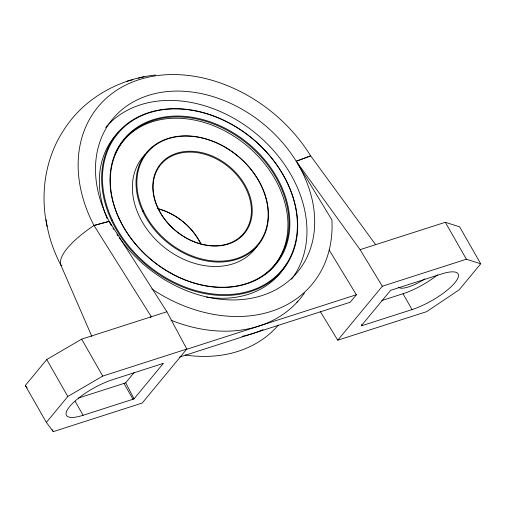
<?xml version="1.0" encoding="UTF-8"?>
<svg xmlns="http://www.w3.org/2000/svg" width="506" height="506" viewBox="0 0 506 506"><rect width="100%" height="100%" fill="white"/><g stroke="black" fill="none" stroke-linecap="round" stroke-linejoin="round"><path stroke-width="0.76" d="M166.891 311.753L81.656 339.147L46.735 359.538L25.3 385.49L46.369 422.428L53.288 431.624L142.199 403.054L186.784 349.07L166.891 311.753L109.214 221.331L93.989 225.474A71.182 21.79 -27.7 0 0 60.998 265.41L91.883 336.503M46.369 422.428L67.804 396.476L102.731 376.084L186.784 349.07M375.642 244.67L310.652 155.842L296.263 161.218L296.465 161.661M78.455 398.045L123.976 383.415A6.331 1.79 -29.7 0 0 125.703 382.738L134.235 372.41M134.027 398.873L163.305 363.422A6.331 1.79 -29.7 0 0 162.388 363.675L112.496 379.709A36.097 10.19 -29.7 0 0 69.651 406.539A36.097 10.19 -29.7 0 0 83.117 415.281L133.008 399.247A6.331 1.79 -29.7 0 0 134.027 398.873L125.703 382.738M329.115 249.945L356.376 294.751L350.19 302.24L179.453 357.109M337.749 340.209L382.334 286.232L466.393 259.217L480.7 263.784L459.265 289.736L426.666 311.639L337.749 340.209L320.355 311.626M155.525 75.014C118.961 78.828 83.642 98.543 63.864 129.934C45.205 157.98 39.961 193.823 47.09 226.505M296.263 161.218L360.089 249.667L445.318 222.279L459.631 226.846L480.7 263.784M185.639 349.621L356.376 294.751M381.802 300.558L403.01 293.746A36.097 10.19 -29.7 0 0 437.494 274.891M362.144 325.611L412.036 309.577A36.097 10.19 -29.7 0 0 454.888 282.74A36.097 10.19 -29.7 0 0 441.415 274.005L391.524 290.039A6.331 1.79 -29.7 0 0 390.512 290.406L361.227 325.858A6.331 1.79 -29.7 0 0 362.144 325.611L361.581 324.618M150.339 317.54A124.697 35.205 -29.7 0 1 151.338 316.75L93.989 225.474L109.214 221.331M61.947 265.157L60.998 265.41A139.005 106.911 39.6 0 1 46.09 219.541M126.955 81.226L132.901 79.689M138.315 78.247L143.951 76.792M25.3 385.49L27.147 387.944M360.089 249.667L382.334 286.232M296.946 162.445L331.892 219.876A139.005 106.911 39.6 0 1 151.825 288.958M297.18 162.837L297.376 163.16M297.566 163.482L298.698 165.43A120.004 92.301 39.6 0 1 267.782 293.474A120.004 92.301 39.6 0 1 119.201 237.656M445.318 222.279L466.393 259.217M403.01 293.746L412.036 309.577M111.484 225.594L109.169 221.375A120.004 92.301 39.6 0 1 148.056 95.514A120.004 92.301 39.6 0 1 296.225 161.262L310.652 155.842A139.005 106.911 39.6 0 0 139.023 79.682A139.005 106.911 39.6 0 0 93.989 225.474M123.976 383.415L133.008 399.247M81.656 339.147L102.731 376.084M75.217 401.429L83.117 415.281M46.735 359.538L67.804 396.476M52.112 429.575L53.288 431.624M110.03 222.982L111.503 225.752M304.422 293.05A139.005 106.911 39.6 0 1 170.996 320.209M263.069 329.583A139.005 106.911 39.6 0 1 241.982 336.363M297.813 301.14A139.005 106.911 39.6 0 1 296.952 302.341M278.325 325.105A139.005 106.911 39.6 0 1 185.145 355.016M117.86 235.745A120.004 92.301 39.6 0 1 116.987 234.461M113.749 229.427A120.004 92.301 39.6 0 1 112.977 228.155M424.812 278.939A22.163 6.255 -29.7 0 1 398.589 287.155M158.074 208.833A53.826 41.403 39.6 0 1 200.604 243.607M157.834 208.617A54.458 41.89 39.6 0 1 200.863 243.797M105.665 127.468A120.004 92.301 39.6 0 1 255.486 133.154A120.004 92.301 39.6 0 1 291.507 279.255M285.89 265.005A107.342 82.56 39.6 0 1 206.492 297.047M107.177 218.636A107.342 82.56 39.6 0 1 118.581 132.136M115.02 154.102A97.841 75.255 39.6 0 1 244.828 143.982A97.841 75.255 39.6 0 1 265.479 274.094M257.649 245.22A72.51 55.774 39.6 0 1 163.862 247.017A72.51 55.774 39.6 0 1 145.241 154.381M111.478 220.35A107.342 82.56 39.6 0 0 280.868 272.253A107.342 82.56 39.6 0 0 206.688 113.597A107.342 82.56 39.6 0 0 111.478 220.35M112.256 219.933A106.703 82.073 39.6 0 0 280.647 271.526A106.703 82.073 39.6 0 0 206.903 113.812A106.703 82.073 39.6 0 0 112.256 219.933M119.283 218.731A97.841 75.255 39.6 0 0 273.683 266.042A97.841 75.255 39.6 0 0 206.069 121.427A97.841 75.255 39.6 0 0 119.283 218.731M119.024 218.529A98.474 75.742 39.6 0 0 274.423 266.143A98.474 75.742 39.6 0 0 206.366 120.592A98.474 75.742 39.6 0 0 119.024 218.529M158.024 208.118A53.826 41.403 39.6 0 0 242.969 234.139A53.826 41.403 39.6 0 0 205.771 154.583A53.826 41.403 39.6 0 0 158.024 208.118M157.764 207.909A54.458 41.89 39.6 0 0 243.709 234.246A54.458 41.89 39.6 0 0 206.069 153.748A54.458 41.89 39.6 0 0 157.764 207.909M142.673 211.299A72.51 55.774 39.6 0 0 257.099 246.359A72.51 55.774 39.6 0 0 206.992 139.188A72.51 55.774 39.6 0 0 142.673 211.299M143.451 210.875A71.877 55.287 39.6 0 0 256.884 245.631A71.877 55.287 39.6 0 0 207.207 139.397A71.877 55.287 39.6 0 0 143.451 210.875"/></g></svg>
